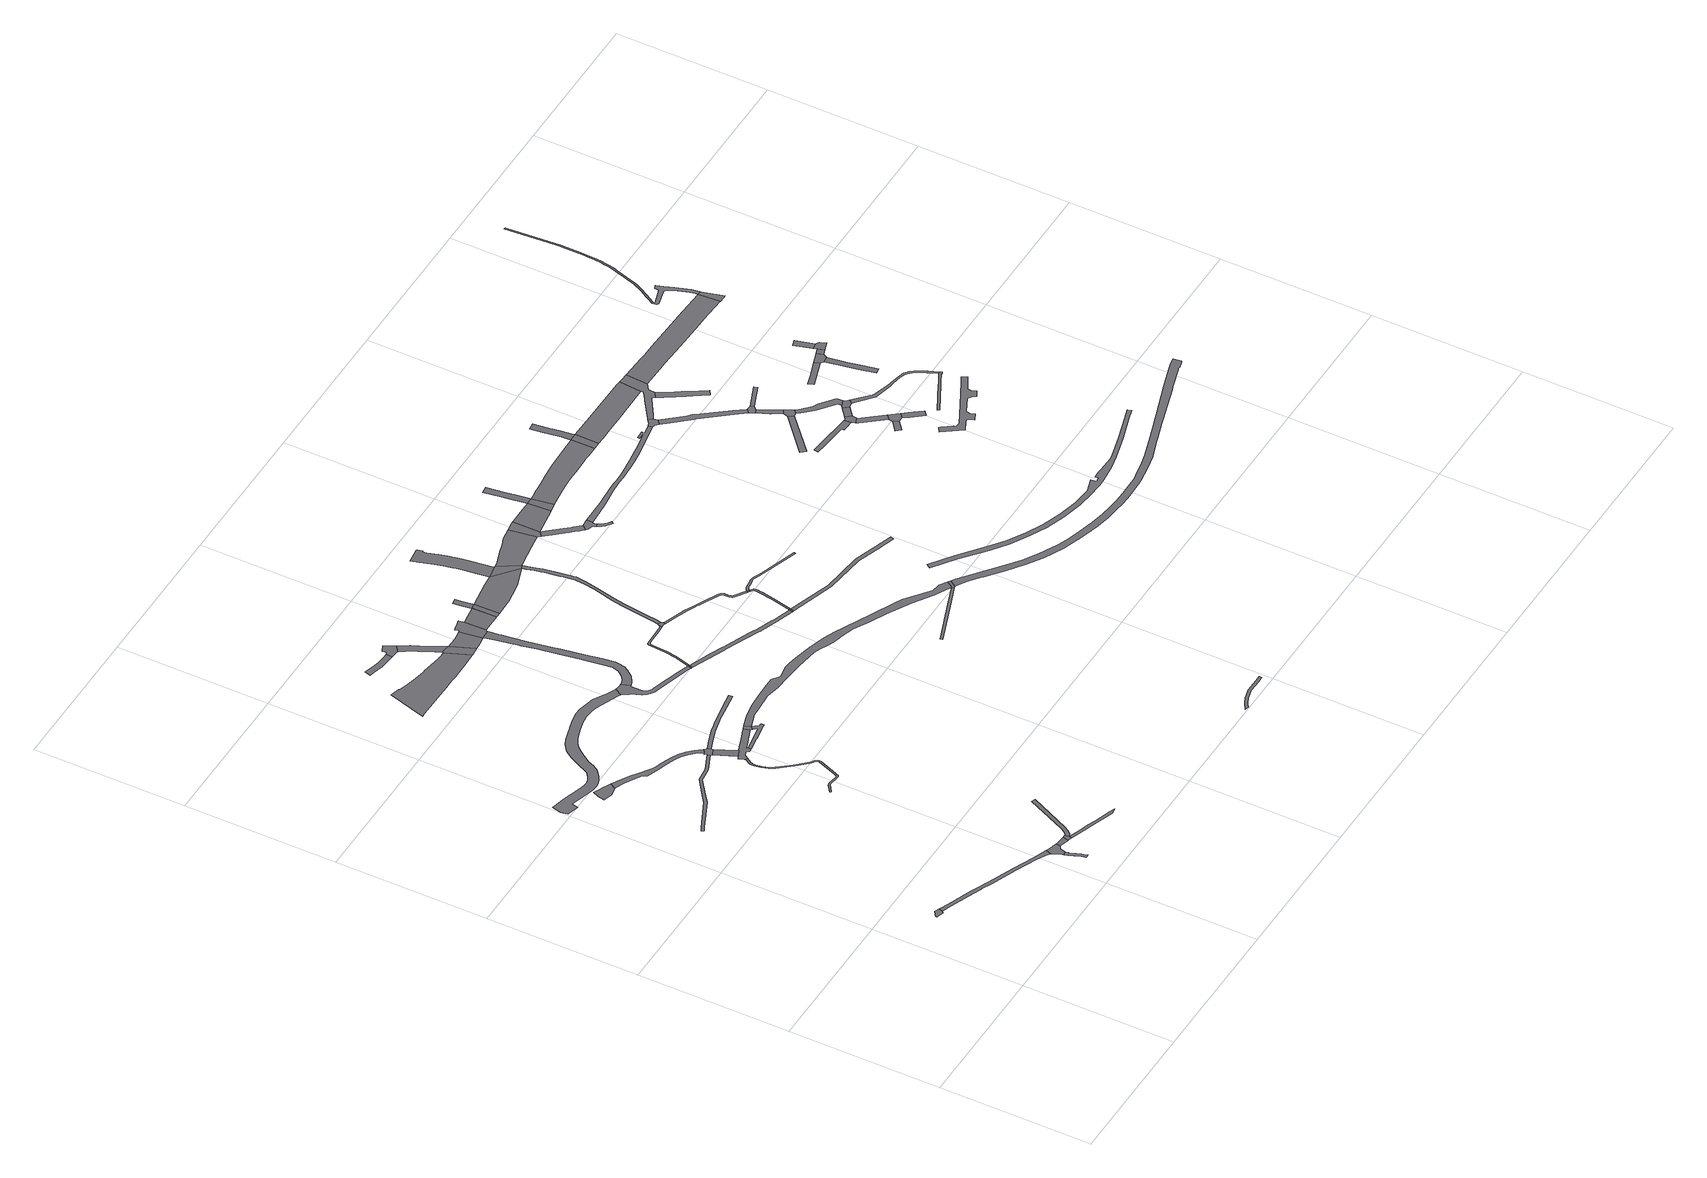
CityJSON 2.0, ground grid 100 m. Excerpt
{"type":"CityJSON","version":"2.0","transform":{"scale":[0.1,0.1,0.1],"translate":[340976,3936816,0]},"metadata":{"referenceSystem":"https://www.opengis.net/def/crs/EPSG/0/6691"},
"CityObjects":{
"road1":{"type":"Road","geometry":[{"type":"MultiSurface","lod":"1","boundaries":[[[0,1,2,3,4,5,6,7,8]]]}]},
"road2":{"type":"Road","attributes":{"RoadStructureAttribute.sectionType":"1"},"geometry":[{"type":"MultiSurface","lod":"1","boundaries":[[[1,9,10,11,12,13,14,15,16,17,18,19,20,21,22,23,24,25,2]]]}]},
"road3":{"type":"Road","geometry":[{"type":"MultiSurface","lod":"1","boundaries":[[[26,27,28,29,30,31,32,33,34]]]}]},
"road4":{"type":"Road","attributes":{"RoadStructureAttribute.sectionType":"1"},"geometry":[{"type":"MultiSurface","lod":"1","boundaries":[[[35,36,37,38,39,40,41,42,43,44,45,46,47,48]]]}]},
"road5":{"type":"Road","geometry":[{"type":"MultiSurface","lod":"1","boundaries":[[[49,50,19,18,51,52,35,48,53,54,55]]]}]},
"road6":{"type":"Road","attributes":{"RoadStructureAttribute.sectionType":"1"},"geometry":[{"type":"MultiSurface","lod":"1","boundaries":[[[56,57,58,59,60,61,62,63,64,65,66,67,68,69,70,71]]]}]},
"road7":{"type":"Road","attributes":{"RoadStructureAttribute.sectionType":"1"},"geometry":[{"type":"MultiSurface","lod":"1","boundaries":[[[72,73,74,75,49,55]]]}]},
"road8":{"type":"Road","geometry":[{"type":"MultiSurface","lod":"1","boundaries":[[[76,77,73,72,78,79,80,81]]]}]},
"road9":{"type":"Road","attributes":{"RoadStructureAttribute.sectionType":"1"},"geometry":[{"type":"MultiSurface","lod":"1","boundaries":[[[82,83,84,85,86,87,88,89,90,91,92,93,30,29,94,95,96,97,98,99,100,101,102,103,104,105,106,107]]]}]},
"road10":{"type":"Road","attributes":{"RoadStructureAttribute.sectionType":"1"},"geometry":[{"type":"MultiSurface","lod":"1","boundaries":[[[108,109,110,111,112,113,114,115,116,117,118,119,120,121,122,123,124,125,126,127,128,129,130,131,132,133,134,135,136,137,138,139,140,141,142,143,144,145,146,147,148,149,150,151,152,153,154,155,156,157,158,159,160,161,162,163,164,165,166,167,168,169,170,171,172,173]]]}]},
"road11":{"type":"Road","attributes":{"RoadStructureAttribute.sectionType":"1"},"geometry":[{"type":"MultiSurface","lod":"1","boundaries":[[[81,174,175,176,177,178,179,180,181,76]]]}]},
"road12":{"type":"Road","attributes":{"RoadStructureAttribute.sectionType":"1"},"geometry":[{"type":"MultiSurface","lod":"1","boundaries":[[[182,183,184,185,186,187,188,189,190,80,79]]]}]},
"road13":{"type":"Road","attributes":{"RoadStructureAttribute.sectionType":"1"},"geometry":[{"type":"MultiSurface","lod":"1","boundaries":[[[191,192,193,194,195,196,197,198,199,200,201,202,203,204,205,206,207,208,209,210,211,212,213,214,215,216,217,218,219,220,221,222,223,224,225,226,227,228,229,230,231,232,233,234,235,236,237,238]]]}]},
"road14":{"type":"Road","geometry":[{"type":"MultiSurface","lod":"1","boundaries":[[[239,240,241,242,243,244,107,106,245,246,247,56,71]]]}]},
"road15":{"type":"Road","attributes":{"RoadStructureAttribute.sectionType":"7"},"geometry":[{"type":"MultiSurface","lod":"1","boundaries":[[[239,248,249,250,251,240]]]}]},
"road16":{"type":"Road","geometry":[{"type":"MultiSurface","lod":"1","boundaries":[[[252,253,254,255,256,257,258,259,260,261,262,263,250,249,264,265,266,191,238,267,268,269,270,271,272,273]]]}]},
"road17":{"type":"Road","geometry":[{"type":"MultiSurface","lod":"1","boundaries":[[[272,274,275,276,277,278,279,280,281,282,283,284,285,286,287,288,289,290,273]]]}]},
"road18":{"type":"Road","geometry":[{"type":"MultiSurface","lod":"1","boundaries":[[[260,259,284,283,291]]]}]},
"road19":{"type":"Road","attributes":{"RoadStructureAttribute.sectionType":"1"},"geometry":[{"type":"MultiSurface","lod":"1","boundaries":[[[241,292,293,294,295,296,297,298,299,300,301,302,303,304,305,306,307,242]]]}]},
"road20":{"type":"Road","attributes":{"function":"2","RoadStructureAttribute.sectionType":"1"},"geometry":[{"type":"MultiSurface","lod":"1","boundaries":[[[308,309,310,311,312,313,314,315,316,317,318,319,320,321,322,323,324,325,326,327,328,329,330,331,332]]]}]},
"road21":{"type":"Road","attributes":{"RoadStructureAttribute.sectionType":"1"},"geometry":[{"type":"MultiSurface","lod":"1","boundaries":[[[333,334,335,336,337,338,339,340,341,342,343]]]}]},
"road22":{"type":"Road","geometry":[{"type":"MultiSurface","lod":"1","boundaries":[[[342,344,345,346,347,348,349,350,351,352,353,354,343]]]}]},
"road23":{"type":"Road","attributes":{"RoadStructureAttribute.sectionType":"1"},"geometry":[{"type":"MultiSurface","lod":"1","boundaries":[[[355,356,357,358,359,347,346,360,361,362,363,364]]]}]},
"road24":{"type":"Road","geometry":[{"type":"MultiSurface","lod":"1","boundaries":[[[365,141,140,366,367,368,369,370,371,372,373,374,375,376,377,378,379,380,381,382,383,384,385,386,387,388,389,390]]]}]},
"road25":{"type":"Road","geometry":[{"type":"MultiSurface","lod":"1","boundaries":[[[331,391,392,355,364,393,332]]]}]},
"road26":{"type":"Road","attributes":{"function":"2","RoadStructureAttribute.sectionType":"1"},"geometry":[{"type":"MultiSurface","lod":"1","boundaries":[[[394,395,396,392,391,397,398,399,400,401,402]]]}]},
"road27":{"type":"Road","attributes":{"RoadStructureAttribute.sectionType":"1"},"geometry":[{"type":"MultiSurface","lod":"1","boundaries":[[[389,403,404,405,406,407,408,409,410,411,412,413,414,415,416,417,418,419,420,421,422,423,424,425,426,427,428,429,430,431,432,433,434,435,436,437,390]]]}]},
"road28":{"type":"Road","geometry":[{"type":"MultiSurface","lod":"1","boundaries":[[[438,378,377,439]]]}]},
"road29":{"type":"Road","geometry":[{"type":"MultiSurface","lod":"1","boundaries":[[[401,420,419,440,441,442,443,444,445,446,447,448,449,402]]]}]},
"road30":{"type":"Road","attributes":{"function":"2","RoadStructureAttribute.sectionType":"1"},"geometry":[{"type":"MultiSurface","lod":"1","boundaries":[[[450,442,441,451,452,453]]]}]},
"road31":{"type":"Road","attributes":{"RoadStructureAttribute.sectionType":"1"},"geometry":[{"type":"MultiSurface","lod":"1","boundaries":[[[454,455,456,457,458,459,460,461,462,463,378,438,464,465,466,467,468,469,470,471,472,473,474]]]}]},
"road32":{"type":"Road","geometry":[{"type":"MultiSurface","lod":"1","boundaries":[[[475,452,476,477,478]]]}]},
"road33":{"type":"Road","attributes":{"function":"2","RoadStructureAttribute.sectionType":"1"},"geometry":[{"type":"MultiSurface","lod":"1","boundaries":[[[475,479,453]]]}]},
"road34":{"type":"Road","geometry":[{"type":"MultiSurface","lod":"1","boundaries":[[[475,478,480,481,482,483,479]]]}]},
"road35":{"type":"Road","attributes":{"RoadStructureAttribute.sectionType":"1"},"geometry":[{"type":"MultiSurface","lod":"1","boundaries":[[[283,484,485,486,487,488,489,490,491,492,493,494,495,496,497,498,499,500,501,502,503,504,505,506,507,508,509,510,511,512,513,514,515,516,517,518,519,520,521,522,523,524,525,526,527,528,529,530,531,532,533,534,535,291]]]}]},
"road36":{"type":"Road","attributes":{"RoadStructureAttribute.sectionType":"1"},"geometry":[{"type":"MultiSurface","lod":"1","boundaries":[[[536,537,538,539,540,541,542,543,544,545,546,547,548,549,550,551,552,553,438,439]]]}]},
"road37":{"type":"Road","geometry":[{"type":"MultiSurface","lod":"1","boundaries":[[[474,554,555,556,557,558,559,560,561,562,563,564,565,566,454]]]}]},
"road38":{"type":"Road","attributes":{"function":"2","RoadStructureAttribute.sectionType":"1"},"geometry":[{"type":"MultiSurface","lod":"1","boundaries":[[[477,567,568,569,570,571,572,573,574,575,576,577,478]]]}]},
"road39":{"type":"Road","attributes":{"RoadStructureAttribute.sectionType":"1"},"geometry":[{"type":"MultiSurface","lod":"1","boundaries":[[[578,579,580,581,582,583,584,585,586,587,588,589]]]}]},
"road40":{"type":"Road","attributes":{"RoadStructureAttribute.sectionType":"1"},"geometry":[{"type":"MultiSurface","lod":"1","boundaries":[[[590,591,592,593,594,595,596,597,598,599,600,601,602,603,604,605,606,607,608,565,564,609,610,611,612,613,614,615,616,617,618,619,620,621,622,623,624,625,626,627,574]]]}]},
"road41":{"type":"Road","attributes":{"RoadStructureAttribute.sectionType":"1"},"geometry":[{"type":"MultiSurface","lod":"1","boundaries":[[[628,629,630,631,632,633,634,635,636,637,638,639,640,641,642,643,644,645,646,647,648,649,650,651,652,653,654,655,656,657,658,659,660,661,662,663,664,665,666,667,559,558]]]}]},
"road42":{"type":"Road","attributes":{"RoadStructureAttribute.sectionType":"1"},"geometry":[{"type":"MultiSurface","lod":"1","boundaries":[[[668,669,670,671,672,673,674,675,676,677,575,678,679,680,681,682,683,684,685,686,687,688,689,690,691,692,693]]]}]},
"road43":{"type":"Road","geometry":[{"type":"MultiSurface","lod":"1","boundaries":[[[575,574,627,694,695,696,678]]]}]},
"road44":{"type":"Road","geometry":[{"type":"MultiSurface","lod":"1","boundaries":[[[544,543,697,698]]]}]},
"road45":{"type":"Road","attributes":{"RoadStructureAttribute.sectionType":"1"},"geometry":[{"type":"MultiSurface","lod":"1","boundaries":[[[699,700,701,702,703,704,705,706,707,544,698,708,709,710,711,712,713,714,715,716,717,718,719,720,721]]]}]},
"road46":{"type":"Road","geometry":[{"type":"MultiSurface","lod":"1","boundaries":[[[722,649,648,699,721]]]}]},
"road47":{"type":"Road","attributes":{"RoadStructureAttribute.sectionType":"1"},"geometry":[{"type":"MultiSurface","lod":"1","boundaries":[[[723,724,725,726,727,728,695,694,729,730,731,732,733,734]]]}]},
"road48":{"type":"Road","attributes":{"RoadStructureAttribute.sectionType":"1"},"geometry":[{"type":"MultiSurface","lod":"1","boundaries":[[[735,736,737,738,739,513]]]}]},
"road49":{"type":"Road","attributes":{"RoadStructureAttribute.sectionType":"1"},"geometry":[{"type":"MultiSurface","lod":"1","boundaries":[[[740,741,742,743,744,745,746,747,748,749,750,751,752,753,754,755,756,757,758,759,760,761,762,763,764,765,722,721]]]}]},
"road50":{"type":"Road","geometry":[{"type":"MultiSurface","lod":"1","boundaries":[[[766,767,734,733,768,769]]]}]},
"road51":{"type":"Road","attributes":{"RoadStructureAttribute.sectionType":"1"},"geometry":[{"type":"MultiSurface","lod":"1","boundaries":[[[697,770,771,772,773,774,775,776,777,698]]]}]},
"road52":{"type":"Road","attributes":{"RoadStructureAttribute.sectionType":"1"},"geometry":[{"type":"MultiSurface","lod":"1","boundaries":[[[768,778,779,780,781,782,783,784,785,786,787,788,769]]]}]},
"road53":{"type":"Road","geometry":[{"type":"MultiSurface","lod":"1","boundaries":[[[739,789,790,514,513]]]}]},
"road54":{"type":"Road","geometry":[{"type":"MultiSurface","lod":"1","boundaries":[[[791,784,783,792,793,794,795,796,797,798,799,800,801,802]]]}]},
"road55":{"type":"Road","attributes":{"function":"2","RoadStructureAttribute.sectionType":"1"},"geometry":[{"type":"MultiSurface","lod":"1","boundaries":[[[803,804,805,806,766,769]]]}]},
"road56":{"type":"Road","geometry":[{"type":"MultiSurface","lod":"1","boundaries":[[[797,807,808,809,810,811,812,813,814,815,798]]]}]},
"road57":{"type":"Road","geometry":[{"type":"MultiSurface","lod":"1","boundaries":[[[804,803,816,817]]]}]},
"road58":{"type":"Road","attributes":{"RoadStructureAttribute.sectionType":"1"},"geometry":[{"type":"MultiSurface","lod":"1","boundaries":[[[818,819,820,821,822,823,824,804,817]]]}]},
"road59":{"type":"Road","attributes":{"function":"2","RoadStructureAttribute.sectionType":"1"},"geometry":[{"type":"MultiSurface","lod":"1","boundaries":[[[825,826,827,828,829,830,831,832,833,834,835,817,816,836,837,838,839,840,841,842,843,844,845,846,847]]]}]},
"road60":{"type":"Road","attributes":{"RoadStructureAttribute.sectionType":"1"},"geometry":[{"type":"MultiSurface","lod":"1","boundaries":[[[848,849,850,851,852,853,854,855,856,857,858,859,860,861,862,863,864,865,866,867,868,869,870,871,872,873,874,875,876,877,878,879,880,881,791,802]]]}]},
"road61":{"type":"Road","geometry":[{"type":"MultiSurface","lod":"1","boundaries":[[[847,846,882,883]]]}]},
"road62":{"type":"Road","attributes":{"RoadStructureAttribute.sectionType":"1"},"geometry":[{"type":"MultiSurface","lod":"1","boundaries":[[[884,885,886,887,888,847,883,889,890,891,892,893,894]]]}]},
"road63":{"type":"Road","attributes":{"RoadStructureAttribute.sectionType":"1"},"geometry":[{"type":"MultiSurface","lod":"1","boundaries":[[[895,896,897,898,899,900,901,902,903,904,905,906,907,908,909,910,911,912,913,914,915,916,917,918,919,920,921,922,923,924,925,926,927,928,929,930,931,932,933,934,935]]]}]},
"road64":{"type":"Road","geometry":[{"type":"MultiSurface","lod":"1","boundaries":[[[936,937,860,859,938,939,940,941,942,943,944,945,946]]]}]},
"road65":{"type":"Road","attributes":{"function":"2","RoadStructureAttribute.sectionType":"1"},"geometry":[{"type":"MultiSurface","lod":"1","boundaries":[[[947,948,949,950,883,882,951,952,953,954]]]}]},
"road66":{"type":"Road","attributes":{"RoadStructureAttribute.sectionType":"1"},"geometry":[{"type":"MultiSurface","lod":"1","boundaries":[[[955,956,957,958,959,960,961,962,963,964,965,966,967,968,969,970,971,972,973,974,975,976,977,978,979,980,981,982,983,984,985,986,790,789,987,988,989,990,991,992,993,994,995,996,997,998,999,1000,1001,1002,1003,1004,1005,1006,1007,1008,1009,1010,1011,1012,1013,1014,1015,1016,1017,1018,1019,1020,1021]]]}]},
"road67":{"type":"Road","attributes":{"RoadStructureAttribute.sectionType":"1"},"geometry":[{"type":"MultiSurface","lod":"1","boundaries":[[[1022,1023,1024,1025]]]}]},
"road68":{"type":"Road","attributes":{"RoadStructureAttribute.sectionType":"1"},"geometry":[{"type":"MultiSurface","lod":"1","boundaries":[[[1026,1027,1028,1029,1030,1031,1032,1033,1034]]]}]},
"road69":{"type":"Road","attributes":{"RoadStructureAttribute.sectionType":"1"},"geometry":[{"type":"MultiSurface","lod":"1","boundaries":[[[943,1035,1036,1037,1038,1039,1040,1041,1042,1043,1044,1045,1046,944]]]}]},
"road70":{"type":"Road","geometry":[{"type":"MultiSurface","lod":"1","boundaries":[[[945,1047,1048,1049,1050,1051,1052,1053,1054,1055,947,954,1056,1057,1058,1059,1060,1061,1062,946]]]}]},
"road71":{"type":"Road","geometry":[{"type":"MultiSurface","lod":"1","boundaries":[[[1063,1064,1065,1041,1040,1066,1067,1068]]]}]},
"road72":{"type":"Road","attributes":{"RoadStructureAttribute.sectionType":"1"},"geometry":[{"type":"MultiSurface","lod":"1","boundaries":[[[1069,1070,1068,1067,1071,1072,1073,1074]]]}]},
"road73":{"type":"Road","geometry":[{"type":"MultiSurface","lod":"1","boundaries":[[[1073,1075,1025,1024,1076,1077,1074]]]}]},
"road74":{"type":"Road","geometry":[{"type":"MultiSurface","lod":"1","boundaries":[[[1078,1079,1080,1081]]]}]},
"road75":{"type":"Road","geometry":[{"type":"MultiSurface","lod":"1","boundaries":[[[1082,1083,1026,1034,1084,1085,1086]]]}]},
"road76":{"type":"Road","attributes":{"RoadStructureAttribute.sectionType":"1"},"geometry":[{"type":"MultiSurface","lod":"1","boundaries":[[[1087,1088,1089,1090,1091,1092,1093,1094,1095,1096,1097,1098,1051,1050]]]}]},
"road77":{"type":"Road","attributes":{"RoadStructureAttribute.sectionType":"1"},"geometry":[{"type":"MultiSurface","lod":"1","boundaries":[[[1084,1099,1100,1101,1102,1085]]]}]},
"road78":{"type":"Road","attributes":{"RoadStructureAttribute.sectionType":"1"},"geometry":[{"type":"MultiSurface","lod":"1","boundaries":[[[1103,1082,1086,1104]]]}]},
"road79":{"type":"Road","attributes":{"RoadStructureAttribute.sectionType":"1"},"geometry":[{"type":"MultiSurface","lod":"1","boundaries":[[[1076,1105,1106,1107,1108,1109,1110,1111,1112,1113,1114,1115,1116,1077]]]}]},
"road80":{"type":"Road","geometry":[{"type":"MultiSurface","lod":"1","boundaries":[[[1063,1117,1118,1064]]]}]},
"road81":{"type":"Road","geometry":[{"type":"MultiSurface","lod":"1","boundaries":[[[1101,1100,1081,1080,1119,1120]]]}]},
"road82":{"type":"Road","attributes":{"RoadStructureAttribute.sectionType":"1"},"geometry":[{"type":"MultiSurface","lod":"1","boundaries":[[[1119,1121,1122,1123,1124,1125,1120]]]}]},
"road83":{"type":"Road","geometry":[{"type":"MultiSurface","lod":"1","boundaries":[[[1126,1127,1128,1129,1130,1109,1108,1103,1104,1131]]]}]},
"road84":{"type":"Road","attributes":{"RoadStructureAttribute.sectionType":"1"},"geometry":[{"type":"MultiSurface","lod":"1","boundaries":[[[1132,1133,1134,1135,1136,1137,1138,1139,1140,1141,1142,1143,1144,1145,1146,1147,1148,1149,1150,1151,1152,1153,1154,1155,1156]]]}]},
"road85":{"type":"Road","attributes":{"RoadStructureAttribute.sectionType":"1"},"geometry":[{"type":"MultiSurface","lod":"1","boundaries":[[[1157,1158,1159,1160,1161,1162,1163,1164,1165,1166,1167,1168,1169,1170,1171,1172,1173,1174,1175,1176,1177,1178,1179,1180,1181,1126,1131]]]}]},
"road86":{"type":"Road","attributes":{"RoadStructureAttribute.sectionType":"1"},"geometry":[{"type":"MultiSurface","lod":"1","boundaries":[[[1182,1183,1184,1185,1186,1187]]]}]},
"road87":{"type":"Road","attributes":{"RoadStructureAttribute.sectionType":"1"},"geometry":[{"type":"MultiSurface","lod":"1","boundaries":[[[1168,1188,1189,1190,1191,1192,1193,1194,1195,1196,1197,1198,1169]]]}]},
"road88":{"type":"Road","attributes":{"RoadStructureAttribute.sectionType":"1"},"geometry":[{"type":"MultiSurface","lod":"1","boundaries":[[[1199,1200,1201,1202,1203,1204,1205,1206,1207,1208]]]}]},
"road89":{"type":"Road","attributes":{"function":"2","RoadStructureAttribute.sectionType":"1"},"geometry":[{"type":"MultiSurface","lod":"1","boundaries":[[[1209,1210,1211,1212,1213,1214,1215,1054,1053,1216,1217,1218,1219,1220,1221,1222,1223]]]}]},
"road90":{"type":"Road","geometry":[{"type":"MultiSurface","lod":"1","boundaries":[[[1224,1225,1187,1186,1199,1208]]]}]},
"road91":{"type":"Road","attributes":{"RoadStructureAttribute.sectionType":"1"},"geometry":[{"type":"MultiSurface","lod":"1","boundaries":[[[1226,1225,1224,1227]]]}]},
"road92":{"type":"Road","attributes":{"RoadStructureAttribute.sectionType":"1"},"geometry":[{"type":"MultiSurface","lod":"1","boundaries":[[[1228,1229,1230,1231]]]}]},
"road93":{"type":"Road","geometry":[{"type":"MultiSurface","lod":"1","boundaries":[[[1232,1231,1230,1226,1227,1233]]]}]},
"road94":{"type":"Road","geometry":[{"type":"MultiSurface","lod":"1","boundaries":[[[1234,1235,1209,1223]]]}]},
"road95":{"type":"Road","geometry":[{"type":"MultiSurface","lod":"1","boundaries":[[[1235,1236,1237,1238,1239,1240,1241,1242,1243,1244,1245,1246,1247,1248,1249,1250,1251,1252,1253,1254,1255,1256,1257,1258,1259,1260,1261,1262,1263,1264,1265,1266,1267,1268,1269,1270,1271,1272,1273,1274,1275,1276,1277,1278,1279,1280,1281,1282,1283,1284,1285,1286,1287,1288,1289,1290,1291,1292,1293,1294,1295,1296,1297,1298,1299,1300,1301,1209]]]}]}
},
"vertices":[
[322,709,0],[331,715,0],[341,741,0],[317,750,0],[313,756,0],[275,728,0],[277,723,0],[276,719,0],[322,706,0],
[400,693,0],[557,631,0],[607,610,0],[609,610,0],[678,581,0],[845,512,0],[987,453,0],[1009,440,0],[1043,422,0],[1066,402,0],[1081,440,0],[996,475,0],[854,534,0],[684,604,0],[600,639,0],[566,653,0],[408,715,0],
[232,2939,0],[221,2894,0],[281,2879,0],[337,2887,0],[358,2927,0],[334,2940,0],[313,2951,0],[287,2962,0],[248,2978,0],
[1099,330,0],[1100,329,0],[1106,310,0],[1118,277,0],[1133,236,0],[1135,232,0],[1141,209,0],[1164,209,0],[1156,238,0],[1152,247,0],[1141,279,0],[1127,317,0],[1126,321,0],[1122,338,0],
[1159,417,0],[1100,432,0],[1081,377,0],[1096,340,0],[1133,373,0],[1138,381,0],[1152,388,0],
[848,2559,0],[735,2507,0],[640,2496,0],[627,2486,0],[552,2431,0],[482,2378,0],[288,2287,0],[262,2275,0],[269,2259,0],[295,2271,0],[491,2362,0],[562,2417,0],[647,2479,0],[662,2481,0],[740,2490,0],[852,2541,0],
[1216,371,0],[1227,409,0],[1221,410,0],[1169,414,0],
[1244,409,0],[1240,408,0],[1223,369,0],[1244,363,0],[1250,381,0],[1249,384,0],
[846,2641,0],[811,2676,0],[771,2707,0],[730,2729,0],[665,2752,0],[613,2770,0],[607,2773,0],[594,2779,0],[572,2795,0],[525,2827,0],[473,2862,0],[433,2887,0],[348,2885,0],[399,2862,0],[487,2815,0],[509,2800,0],[516,2789,0],[522,2772,0],[604,2745,0],[656,2727,0],[719,2705,0],[756,2684,0],[793,2656,0],[825,2623,0],[856,2582,0],[878,2598,0],
[16,3018,0],[91,2998,0],[101,3038,0],[102,3041,0],[225,3003,0],[264,2992,0],[297,2990,0],[328,2994,0],[357,3005,0],[384,3021,0],[410,3040,0],[412,3041,0],[429,3059,0],[442,3081,0],[444,3085,0],[448,3093,0],[465,3130,0],[498,3182,0],[531,3228,0],[553,3248,0],[572,3262,0],[595,3275,0],[624,3287,0],[682,3306,0],[727,3318,0],[763,3326,0],[794,3329,0],[829,3327,0],[855,3322,0],[888,3316,0],[919,3303,0],[1041,3252,0],[1054,3245,0],[1082,3292,0],[1029,3315,0],[942,3368,0],[905,3377,0],[868,3385,0],[836,3391,0],[792,3393,0],[753,3389,0],[712,3380,0],[664,3367,0],[647,3362,0],[641,3360,0],[578,3342,0],[563,3338,0],[530,3324,0],[508,3309,0],[481,3286,0],[447,3237,0],[423,3188,0],[409,3160,0],[386,3111,0],[377,3097,0],[370,3089,0],[362,3083,0],[349,3074,0],[329,3062,0],[313,3056,0],[296,3054,0],[274,3056,0],[242,3064,0],[121,3102,0],[23,3126,0],[8,3064,0],
[1268,390,0],[1288,410,0],[1310,444,0],[1432,707,0],[1410,717,0],[1289,456,0],[1269,425,0],[1255,411,0],
[1300,344,0],[1355,325,0],[1398,310,0],[1545,258,0],[1583,265,0],[1553,276,0],[1441,315,0],[1387,334,0],[1318,358,0],
[923,2345,0],[902,2310,0],[899,2300,0],[897,2291,0],[896,2281,0],[897,2270,0],[904,2230,0],[919,2189,0],[940,2154,0],[995,2085,0],[1025,2052,0],[1079,1994,0],[1103,1979,0],[1108,1966,0],[1106,1954,0],[1061,1833,0],[1052,1815,0],[1046,1812,0],[1039,1811,0],[978,1822,0],[970,1820,0],[962,1818,0],[913,1783,0],[919,1775,0],[966,1809,0],[968,1809,0],[978,1811,0],[1038,1801,0],[1049,1802,0],[1059,1808,0],[1070,1829,0],[1116,1952,0],[1118,1967,0],[1111,1986,0],[1085,2002,0],[1028,2064,0],[1002,2092,0],[948,2160,0],[928,2193,0],[914,2233,0],[907,2272,0],[907,2280,0],[909,2289,0],[911,2298,0],[914,2305,0],[921,2318,0],[924,2323,0],[934,2338,0],
[862,2533,0],[905,2553,0],[905,2563,0],[897,2584,0],[886,2587,0],[881,2594,0],[856,2581,0],[845,2575,0],[853,2561,0],
[903,2442,0],[924,2395,0],[968,2416,0],[961,2432,0],
[1010,2383,0],[1008,2386,0],[1052,2403,0],[1079,2413,0],[1096,2420,0],[1114,2426,0],[1142,2437,0],[1157,2442,0],[1142,2481,0],[1129,2476,0],[1062,2451,0],[996,2427,0],[903,2384,0],[920,2349,0],[921,2348,0],[946,2357,0],[949,2363,0],[976,2374,0],[979,2370,0],[992,2354,0],[1014,2358,0],[1013,2378,0],
[1100,2372,0],[1111,2373,0],[1138,2377,0],[1195,2387,0],[1234,2393,0],[1231,2408,0],[1229,2414,0],[1217,2412,0],[1198,2434,0],[1182,2452,0],[1166,2432,0],[1187,2409,0],[1188,2407,0],[1120,2396,0],[1110,2394,0],[1107,2394,0],[1106,2394,0],
[1166,2490,0],
[928,2572,0],[946,2579,0],[1046,2614,0],[1162,2640,0],[1178,2643,0],[1258,2656,0],[1357,2671,0],[1353,2693,0],[1254,2678,0],[1185,2667,0],[1157,2662,0],[1111,2652,0],[1086,2646,0],[1040,2636,0],[938,2600,0],[909,2589,0],
[845,4318,0],[818,4320,0],[684,4341,0],[678,4341,0],[631,4349,0],[606,4354,0],[555,4366,0],[472,4389,0],[473,4394,0],[413,4411,0],[340,4163,0],[361,4163,0],[428,4163,0],[551,4161,0],[589,4160,0],[621,4160,0],[686,4159,0],[723,4158,0],[767,4159,0],[789,4159,0],[819,4159,0],[898,4160,0],[937,4163,0],[941,4163,0],[875,4320,0],
[674,4605,0],[622,4609,0],[604,4611,0],[589,4616,0],[512,4636,0],[502,4598,0],[578,4577,0],[596,4572,0],[617,4569,0],[699,4563,0],[702,4604,0],
[738,4560,0],[747,4559,0],[755,4555,0],[794,4588,0],[779,4613,0],[769,4633,0],[758,4656,0],[714,4638,0],[717,4617,0],[717,4612,0],[713,4607,0],
[934,4323,0],[903,4385,0],[858,4475,0],[836,4518,0],[819,4545,0],[779,4520,0],[796,4494,0],[816,4454,0],[860,4365,0],[877,4328,0],
[1116,3288,0],[1054,3244,0],[1065,3235,0],[1084,3206,0],[1086,3203,0],[1115,3136,0],[1134,3114,0],[1152,3098,0],[1175,3083,0],[1210,3075,0],[1298,3048,0],[1436,3005,0],[1452,2998,0],[1461,3022,0],[1444,3029,0],[1353,3057,0],[1305,3072,0],[1217,3100,0],[1186,3108,0],[1171,3119,0],[1155,3136,0],[1153,3140,0],[1149,3156,0],[1147,3229,0],[1156,3232,0],[1135,3288,0],
[1001,4168,0],[938,4320,0],[877,4323,0],
[1029,4321,0],[1008,4318,0],[971,4317,0],[1015,4170,0],[1021,4170,0],[1067,4176,0],[1086,4179,0],[1095,4180,0],[1076,4328,0],
[1185,3243,0],[1224,3270,0],[1260,3315,0],[1275,3341,0],[1284,3381,0],[1287,3408,0],[1274,3491,0],[1256,3592,0],[1230,3742,0],[1221,3790,0],[1200,3907,0],[1192,3947,0],[1182,4030,0],[1168,4100,0],[1166,4106,0],[1163,4158,0],[1161,4183,0],[1099,4179,0],[1104,4157,0],[1117,4097,0],[1130,4031,0],[1131,4031,0],[1137,4001,0],[1142,3972,0],[1146,3953,0],[1164,3859,0],[1188,3735,0],[1211,3589,0],[1213,3580,0],[1233,3458,0],[1239,3398,0],[1227,3356,0],[1201,3323,0],[1175,3302,0],[1152,3291,0],
[1471,3017,0],[1462,2994,0],
[1160,4194,0],[1165,4195,0],[1162,4338,0],[1159,4350,0],[1154,4374,0],[1129,4369,0],[1104,4365,0],[1078,4358,0],[1084,4333,0],[1084,4329,0],
[1173,4340,0],[1189,4195,0],[1292,4197,0],[1290,4357,0],
[1681,3331,0],[1674,3329,0],[1656,3326,0],[1633,3324,0],[1518,3320,0],[1512,3319,0],[1508,3310,0],[1506,3285,0],[1501,3194,0],[1489,3124,0],[1500,3122,0],[1512,3192,0],[1517,3286,0],[1517,3300,0],[1526,3308,0],[1536,3310,0],[1634,3313,0],[1635,3313,0],[1664,3315,0],[1680,3316,0],[1682,3316,0],
[1290,4359,0],[1295,4197,0],[1327,4197,0],[1324,4364,0],
[1289,4359,0],
[1314,4427,0],[1305,4481,0],[1271,4476,0],[1279,4421,0],
[1186,2453,0],[1258,2477,0],[1263,2478,0],[1280,2484,0],[1304,2486,0],[1427,2494,0],[1454,2496,0],[1486,2490,0],[1504,2486,0],[1548,2478,0],[1643,2468,0],[1772,2458,0],[1915,2439,0],[1957,2421,0],[2004,2398,0],[2007,2398,0],[2052,2380,0],[2066,2376,0],[2095,2368,0],[2117,2362,0],[2202,2336,0],[2302,2282,0],[2405,2230,0],[2561,2146,0],[2639,2094,0],[2685,2063,0],[2689,2060,0],[2778,2014,0],[2781,2012,0],[2788,2008,0],[2817,2052,0],[2770,2082,0],[2710,2092,0],[2703,2097,0],[2558,2210,0],[2519,2230,0],[2361,2305,0],[2193,2387,0],[2127,2419,0],[2051,2449,0],[1989,2468,0],[1945,2482,0],[1825,2509,0],[1767,2518,0],[1729,2522,0],[1641,2508,0],[1592,2544,0],[1536,2545,0],[1439,2541,0],[1347,2535,0],[1263,2522,0],[1226,2510,0],
[1680,2904,0],[1701,2895,0],[1759,2871,0],[1906,2807,0],[1924,2799,0],[2044,2753,0],[2153,2718,0],[2160,2716,0],[2167,2740,0],[2053,2776,0],[2038,2782,0],[1934,2823,0],[1899,2838,0],[1885,2844,0],[1730,2910,0],[1711,2919,0],[1701,2923,0],[1624,2955,0],
[1693,3317,0],[1697,3317,0],[1698,3317,0],[1707,3315,0],[1713,3313,0],[1717,3327,0],[1715,3329,0],[1713,3332,0],[1712,3334,0],[1711,3337,0],[1711,3340,0],[1690,3349,0],[1685,3337,0],
[1424,4199,0],[1457,4203,0],[1494,4209,0],[1500,4210,0],[1569,4220,0],[1599,4228,0],[1697,4262,0],[1725,4271,0],[1573,4399,0],[1514,4392,0],[1498,4390,0],
[2939,77,0],[2852,79,0],[2780,61,0],[2738,41,0],[2696,15,0],[2720,8,0],[2747,25,0],[2786,44,0],[2854,60,0],[2939,58,0],[2981,60,0],[2980,78,0],
[1733,4244,0],[1747,4197,0],[1755,4156,0],[1759,4137,0],[1767,4090,0],[1776,4042,0],[1779,4023,0],[1780,4023,0],[1788,3962,0],[1788,3951,0],[1788,3937,0],[1785,3889,0],[1772,3813,0],[1740,3680,0],[1728,3607,0],[1713,3512,0],[1705,3455,0],[1697,3383,0],[1691,3352,0],[1712,3346,0],[1718,3380,0],[1726,3452,0],[1734,3509,0],[1749,3603,0],[1760,3676,0],[1792,3809,0],[1806,3886,0],[1814,3957,0],[1812,3976,0],[1810,3996,0],[1806,4023,0],[1801,4046,0],[1792,4095,0],[1784,4138,0],[1780,4161,0],[1771,4202,0],[1757,4251,0],[1750,4281,0],
[1815,3278,0],[1861,3259,0],[1871,3255,0],[1918,3233,0],[1935,3225,0],[1952,3217,0],[1990,3198,0],[2074,3157,0],[2081,3153,0],[2086,3147,0],[2089,3143,0],[2092,3136,0],[2093,3127,0],[2096,3099,0],[2096,3096,0],[2097,3090,0],[2100,3082,0],[2102,3079,0],[2105,3076,0],[2110,3072,0],[2179,3024,0],[2186,3034,0],[2117,3081,0],[2113,3085,0],[2112,3086,0],[2111,3088,0],[2109,3093,0],[2108,3097,0],[2107,3106,0],[2104,3139,0],[2100,3149,0],[2095,3155,0],[2088,3162,0],[2080,3167,0],[1999,3207,0],[1924,3243,0],[1872,3267,0],[1866,3270,0],[1819,3289,0],[1725,3321,0],
[1469,4868,0],[1486,4814,0],[1492,4792,0],[1513,4728,0],[1526,4678,0],[1537,4635,0],[1540,4622,0],[1544,4599,0],[1550,4564,0],[1566,4459,0],[1659,4416,0],[1656,4425,0],[1651,4470,0],[1634,4576,0],[1629,4614,0],[1622,4656,0],[1621,4660,0],[1611,4702,0],[1597,4752,0],[1577,4820,0],[1571,4841,0],[1580,4844,0],[1571,4878,0],[1569,4878,0],[1568,4879,0],[1567,4880,0],
[1750,4284,0],[1667,4414,0],[1661,4414,0],
[2169,2713,0],[2177,2736,0],
[2193,3015,0],[2200,3010,0],[2207,3005,0],[2211,2999,0],[2213,2995,0],[2213,2991,0],[2213,2984,0],[2211,2969,0],[2197,2872,0],[2207,2870,0],[2221,2955,0],[2223,2966,0],[2225,2983,0],[2225,2992,0],[2225,2994,0],[2225,2996,0],[2224,2999,0],[2221,3006,0],[2219,3008,0],[2219,3009,0],[2215,3014,0],[2207,3020,0],[2200,3025,0],
[2188,3036,0],
[1905,4487,0],[1893,4484,0],[1849,4469,0],[1788,4450,0],[1706,4421,0],[1703,4420,0],[1756,4285,0],[1842,4299,0],[1912,4309,0],[1949,4315,0],[2005,4322,0],[1977,4499,0],
[2649,1957,0],[2369,1854,0],[2374,1840,0],[2642,1939,0],[2793,1994,0],
[2210,3035,0],[2215,3038,0],[2223,3040,0],[2250,3042,0],[2264,3044,0],[2275,3048,0],[2282,3050,0],[2291,3049,0],[2303,3047,0],[2335,3033,0],[2606,2942,0],[2609,2952,0],[2366,3033,0],[2339,3042,0],[2306,3057,0],[2300,3058,0],[2292,3060,0],[2285,3061,0],[2277,3060,0],[2267,3059,0],[2248,3056,0],[2223,3053,0],[2219,3053,0],[2214,3052,0],[2206,3049,0],[2196,3044,0],
[2052,4509,0],[2034,4508,0],[2020,4305,0],[2050,4331,0],
[2459,2620,0],[2726,2589,0],[2873,2541,0],[2989,2502,0],[2997,2526,0],[2882,2564,0],[2731,2614,0],[2464,2644,0],
[2076,4239,0],[2113,4197,0],[2130,4178,0],[2151,4154,0],[2172,4132,0],[2194,4109,0],[2223,4137,0],[2180,4181,0],[2176,4187,0],[2143,4223,0],[2074,4304,0],
[2805,1998,0],[2833,2041,0],
[2271,4139,0],[2204,4099,0],[2210,4095,0],[2225,4090,0],[2234,4086,0],[2241,4080,0],[2251,4065,0],[2269,4074,0],[2266,4082,0],[2265,4092,0],[2267,4098,0],[2272,4101,0],
[2240,4360,0],[2231,4508,0],[2146,4508,0],[2078,4509,0],
[2267,4039,0],[2282,4020,0],[2285,4017,0],[2320,3991,0],[2330,4006,0],[2316,4017,0],[2311,4021,0],[2297,4033,0],[2284,4050,0],
[2298,4369,0],[2275,4510,0],
[2273,4532,0],[2261,4605,0],[2250,4673,0],[2233,4790,0],[2188,4783,0],[2206,4666,0],[2209,4645,0],
[2797,4550,0],[2746,4549,0],[2708,4547,0],[2593,4542,0],[2551,4540,0],[2487,4534,0],[2446,4529,0],[2372,4521,0],[2357,4519,0],[2351,4518,0],[2303,4512,0],[2320,4373,0],[2375,4380,0],[2458,4389,0],[2501,4392,0],[2538,4394,0],[2561,4394,0],[2602,4393,0],[2715,4397,0],[2732,4397,0],[2759,4396,0],[2829,4396,0],[2829,4550,0],
[2428,4111,0],[2438,4111,0],[2565,4126,0],[2577,4127,0],[2643,4130,0],[2689,4130,0],[2704,4130,0],[2791,4135,0],[2805,4136,0],[2846,4140,0],[2932,4151,0],[3153,4190,0],[3150,4217,0],[3105,4210,0],[3086,4207,0],[3085,4221,0],[3085,4226,0],[3070,4224,0],[3032,4222,0],[3034,4209,0],[3070,4210,0],[3070,4206,0],[3002,4194,0],[2961,4187,0],[2943,4184,0],[2922,4180,0],[2837,4168,0],[2802,4165,0],[2771,4162,0],[2705,4155,0],[2653,4154,0],[2621,4154,0],[2583,4154,0],[2439,4144,0],
[2879,4395,0],[2879,4553,0],
[2795,4807,0],[2807,4727,0],[2820,4635,0],[2823,4611,0],[2828,4565,0],[2875,4572,0],[2865,4641,0],[2857,4693,0],[2857,4698,0],[2852,4734,0],[2842,4813,0],
[4612,1851,0],[4541,1830,0],[4380,1780,0],[4220,1737,0],[4215,1737,0],[4202,1734,0],[4123,1736,0],[4092,1737,0],[4060,1738,0],[4019,1736,0],[4021,1713,0],[3990,1710,0],[3984,1747,0],[3888,1718,0],[3886,1718,0],[3771,1730,0],[3641,1761,0],[3519,1804,0],[3412,1855,0],[3298,1921,0],[3194,1997,0],[3040,2123,0],[2894,2228,0],[2874,2200,0],[3019,2096,0],[3173,1970,0],[3279,1892,0],[3396,1824,0],[3506,1772,0],[3631,1728,0],[3765,1696,0],[3882,1684,0],[3888,1683,0],[3933,1681,0],[3969,1679,0],[4020,1681,0],[4130,1691,0],[4227,1711,0],[4388,1755,0],[4548,1805,0],[4619,1825,0],
[3188,4240,0],[3169,4225,0],[3159,4190,0],[3164,4190,0],[3167,4189,0],[3170,4187,0],[3189,4171,0],[3191,4168,0],[3219,4193,0],[3218,4221,0],[3198,4248,0],
[3397,4544,0],[3368,4546,0],[3109,4549,0],[2950,4552,0],[2955,4395,0],[3010,4395,0],[3107,4396,0],[3387,4397,0],
[5123,1773,0],[5128,1780,0],[5122,1827,0],[5080,1821,0],[5056,1814,0],[5045,1811,0],[4907,1768,0],[4888,1762,0],[4655,1684,0],[4598,1664,0],[4593,1662,0],[4471,1623,0],[4318,1572,0],[4232,1554,0],[4165,1541,0],[4123,1533,0],[4085,1530,0],[3973,1529,0],[3903,1531,0],[3829,1537,0],[3760,1545,0],[3671,1563,0],[3631,1574,0],[3545,1597,0],[3467,1622,0],[3412,1643,0],[3288,1703,0],[3194,1763,0],[3091,1840,0],[2987,1925,0],[2899,1994,0],[2861,2023,0],[2816,1991,0],[2877,1953,0],[2885,1948,0],[2943,1902,0],[2958,1890,0],[3063,1805,0],[3168,1726,0],[3266,1663,0],[3394,1601,0],[3453,1579,0],[3533,1554,0],[3556,1547,0],[3661,1519,0],[3753,1500,0],[3824,1492,0],[3900,1486,0],[3973,1484,0],[4087,1485,0],[4129,1488,0],[4174,1496,0],[4241,1509,0],[4330,1528,0],[4415,1557,0],[4462,1573,0],[4485,1580,0],[4606,1619,0],[4644,1630,0],[4697,1646,0],[4885,1705,0],[4907,1712,0],[4923,1717,0],[5055,1758,0],[5060,1760,0],[5073,1763,0],[5075,1759,0],
[3375,3337,0],[3401,3307,0],[3635,3518,0],[3609,3548,0],
[3740,3246,0],[3498,3269,0],[3436,3276,0],[3432,3246,0],[3495,3238,0],[3669,3221,0],[3667,3206,0],[3693,3204,0],[3743,3199,0],
[3234,4120,0],[3302,4042,0],[3329,4011,0],[3334,4005,0],[3476,3828,0],[3526,3763,0],[3552,3783,0],[3502,3849,0],[3386,4004,0],[3359,4037,0],[3335,4062,0],[3279,4125,0],
[3241,4235,0],[3359,4310,0],[3371,4317,0],[3382,4299,0],[3418,4321,0],[3422,4368,0],[3463,4396,0],[3470,4540,0],[3421,4542,0],[3391,4394,0],[3391,4389,0],[3390,4383,0],[3385,4377,0],[3347,4350,0],[3336,4342,0],[3204,4252,0],
[3591,3759,0],[3582,3782,0],[3576,3780,0],[3531,3756,0],[3545,3726,0],[3575,3740,0],
[3641,3610,0],[3613,3663,0],[3583,3647,0],[3586,3642,0],[3619,3583,0],[3648,3599,0],
[3615,3553,0],[3655,3518,0],[3678,3543,0],
[3806,2942,0],[3830,2913,0],[3888,2961,0],[3867,2993,0],
[3768,3257,0],[3752,3244,0],[3753,3177,0],[3790,3193,0],[3797,3222,0],
[3408,4257,0],[3432,4219,0],[3444,4199,0],[3478,4147,0],[3499,4114,0],[3555,4029,0],[3589,4051,0],[3524,4152,0],[3500,4189,0],[3484,4215,0],[3479,4223,0],[3433,4296,0],
[3760,3161,0],[3869,3023,0],[3901,3048,0],[3792,3186,0],
[3828,3306,0],[3856,3271,0],
[3673,3496,0],[3735,3434,0],[3845,3342,0],[3846,3321,0],[3884,3336,0],[3883,3338,0],[3883,3367,0],[3874,3378,0],[3865,3385,0],[3792,3446,0],[3757,3459,0],[3697,3518,0],
[3745,3820,0],[3736,3843,0],
[3918,2961,0],[3950,2987,0],
[3947,2924,0],[3977,2886,0],[4006,2850,0],[4038,2876,0],[3979,2949,0],
[3907,3302,0],[3901,3307,0],[3900,3308,0],[3893,3316,0],[3891,3319,0],[3886,3278,0],
[4348,2807,0],[4103,2681,0],[4039,2649,0],[4009,2653,0],[4004,2664,0],[3961,2726,0],[3953,2736,0],[3921,2715,0],[4007,2590,0],[4015,2594,0],[4056,2614,0],[4088,2630,0],[4109,2585,0],[4154,2607,0],[4143,2631,0],[4148,2661,0],[4249,2712,0],[4274,2696,0],[4289,2671,0],[4333,2694,0],[4319,2719,0],[4321,2749,0],[4367,2773,0],[4412,2796,0],[4394,2831,0],
[3922,3250,0],[4005,3178,0],[4125,3151,0],[4134,3151,0],[4159,3147,0],[4218,3137,0],[4255,3124,0],[4264,3118,0],[4277,3107,0],[4295,3085,0],[4330,3019,0],[4356,2958,0],[4370,2964,0],[4344,3025,0],[4330,3051,0],[4308,3094,0],[4288,3117,0],[4273,3130,0],[4262,3138,0],[4247,3143,0],[4222,3151,0],[4149,3164,0],[4128,3168,0],[4025,3199,0],[4010,3206,0],
[3973,3600,0],[3912,3580,0],[3925,3546,0],[3982,3564,0],[4103,3604,0],[4091,3640,0],
[4355,2957,0],[4285,2921,0],[4269,2913,0],[4080,2815,0],[4088,2803,0],[4275,2901,0],[4291,2909,0],[4362,2945,0],[4363,2941,0],[4364,2939,0],[4377,2948,0],
[4124,3588,0],[4143,3475,0],[4148,3451,0],[4163,3383,0],[4185,3275,0],[4224,3283,0],[4204,3381,0],[4185,3469,0],[4182,3483,0],[4163,3595,0],
[4275,4508,0],[4054,4517,0],[3978,4519,0],[3755,4527,0],[3672,4530,0],[3643,4532,0],[3638,4532,0],[3606,4392,0],[3668,4391,0],[3718,4389,0],[3787,4386,0],[4049,4377,0],[4102,4374,0],[4285,4366,0],[4288,4364,0],
[4178,3623,0],[4164,3664,0],
[4200,3676,0],[4214,3635,0],
[4198,3829,0],[4159,3818,0],[4193,3699,0],[4232,3710,0],
[4256,3694,0],[4270,3654,0],
[4340,4365,0],[4302,4507,0],
[4301,4515,0],[4300,4526,0],[4294,4563,0],[4262,4658,0],[4237,4718,0],[4222,4762,0],[4196,4753,0],[4199,4742,0],[4198,4729,0],[4193,4723,0],[4093,4693,0],[4091,4694,0],[4091,4703,0],[4109,4737,0],[4124,4762,0],[4163,4828,0],[4174,4855,0],[4186,4881,0],[4194,4913,0],[4203,4942,0],[4228,5020,0],[4232,5034,0],[4243,5079,0],[4248,5109,0],[4251,5133,0],[4255,5171,0],[4258,5232,0],[4259,5262,0],[4259,5280,0],[4260,5369,0],[4261,5413,0],[4254,5484,0],[4234,5763,0],[4224,5763,0],[4244,5483,0],[4251,5413,0],[4250,5371,0],[4249,5280,0],[4249,5262,0],[4248,5232,0],[4245,5172,0],[4241,5135,0],[4238,5111,0],[4233,5081,0],[4222,5037,0],[4218,5023,0],[4194,4945,0],[4184,4914,0],[4176,4884,0],[4165,4859,0],[4154,4833,0],[4141,4811,0],[4115,4766,0],[4101,4742,0],[4080,4705,0],[4082,4689,0],[4085,4678,0],[4093,4669,0],[4190,4693,0],[4202,4694,0],[4208,4693,0],[4215,4689,0],[4221,4680,0],[4236,4648,0],[4267,4556,0],[4274,4523,0]
]}
